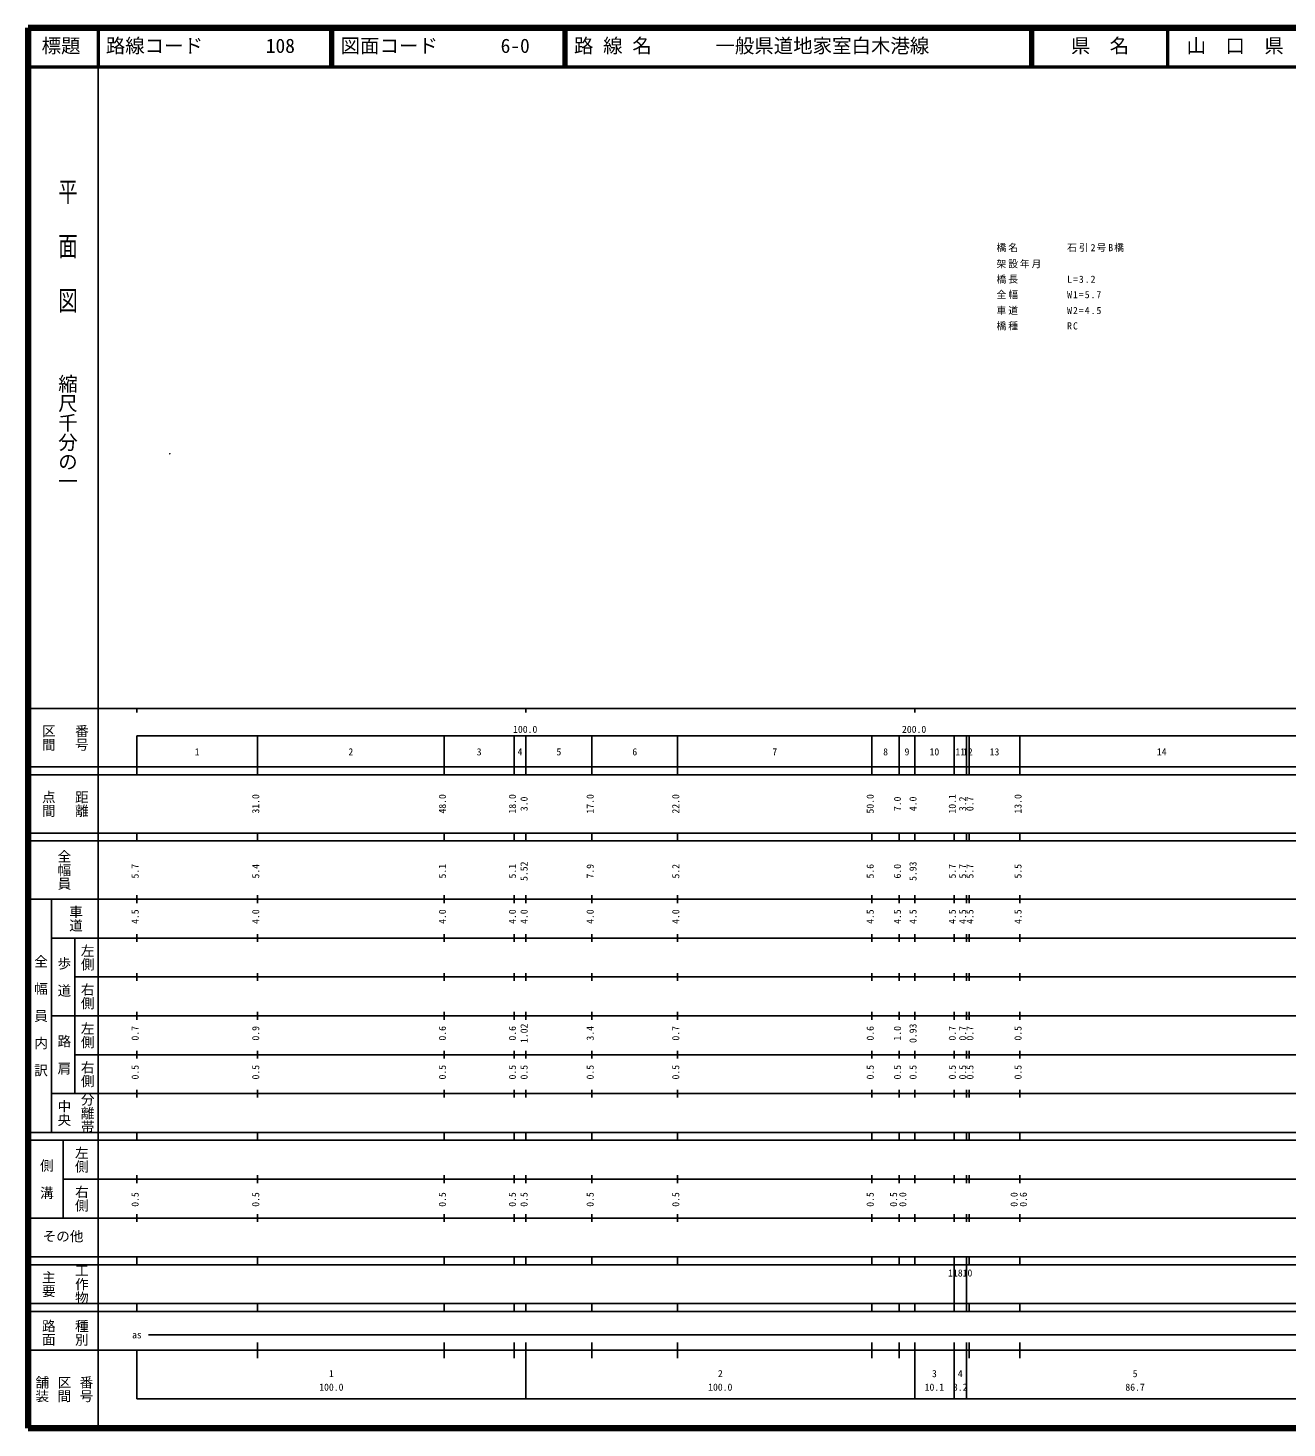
# Model space of a CAD drawing. Units: millimetres on the paper. Extents: x 40 to 680, y 20 to 380.
# Drawn here: x 40 to 363.7, y 20 to 380 of the extents above; entities that cross this region are included whole.
import ezdxf
from ezdxf.enums import TextEntityAlignment as Align

# ---------------------------------------------------------------- set-up
doc = ezdxf.new("R2010")
doc.units = ezdxf.units.MM
for name, color, linetype, lineweight in [('M-OTRS', 6, 'Continuous', 25), ('M-TTL', 2, 'Continuous', 140), ('M-TTL-BAND', 7, 'Continuous', 25), ('M-TTL-LINE', 7, 'Continuous', 50)]:
    doc.layers.add(name, color=color, linetype=linetype, lineweight=lineweight)
doc.layers.add('M-STR-HTXT', color=7, linetype='Continuous')
doc.layers.add('M-TTL-TXT', color=7, linetype='Continuous')
doc.styles.add('@ＭＳ ゴシック', font='')
doc.styles.add('ＭＳ ゴシック', font='')
doc.styles.get('@ＭＳ ゴシック').set_extended_font_data('@MS Gothic')
doc.styles.get('ＭＳ ゴシック').set_extended_font_data('MS Gothic')

msp = doc.modelspace()

# ---------------------------------------------------------------- linework, layer by layer
at = {"layer": 'M-OTRS'}
for radius in [0.0313, 0.025, 0.0188, 0.0125, 0.0063]:
    msp.add_circle((76.465, 270.528), radius, dxfattribs=at)
at = {"layer": 'M-TTL'}
for p, q in [((40, 380), (40, 20)), ((680, 380), (40, 380)), ((40, 20), (680, 20))]:
    msp.add_line(p, q, dxfattribs=at)
at = {"layer": 'M-TTL-BAND'}
for p, q in [((58, 370), (58, 20)), ((40, 205), (579, 205)), ((68, 205), (68, 204)), ((168, 205), (168, 204)), ((268, 205), (268, 204)), ((68, 198), (579, 198)), ((68, 198), (68, 188)), ((99, 188), (99, 198)), ((147, 188), (147, 198)), ((165, 188), (165, 198)), ((168, 188), (168, 198)), ((185, 188), (185, 198)), ((207, 188), (207, 198)), ((257, 188), (257, 198)), ((264, 188), (264, 198)), ((268, 188), (268, 198)), ((278.1, 188), (278.1, 198)), ((281.3, 188), (281.3, 198)), ((282, 188), (282, 198)), ((295, 188), (295, 198)), ((40, 190), (579, 190)), ((40, 188), (579, 188)), ((40, 173), (579, 173)), ((68, 171), (68, 173)), ((99, 171), (99, 173)), ((147, 171), (147, 173)), ((165, 171), (165, 173)), ((168, 171), (168, 173)), ((185, 171), (185, 173)), ((207, 171), (207, 173)), ((257, 171), (257, 173)), ((264, 171), (264, 173)), ((268, 171), (268, 173)), ((278.1, 171), (278.1, 173)), ((281.3, 171), (281.3, 173)), ((282, 171), (282, 173)), ((295, 171), (295, 173)), ((40, 171), (579, 171)), ((40, 156), (579, 156)), ((46, 96), (46, 156)), ((68, 155), (68, 157)), ((99, 155), (99, 157)), ((147, 155), (147, 157)), ((165, 155), (165, 157)), ((168, 155), (168, 157)), ((185, 155), (185, 157)), ((207, 155), (207, 157)), ((257, 155), (257, 157)), ((264, 155), (264, 157)), ((268, 155), (268, 157)), ((278.1, 155), (278.1, 157)), ((281.3, 155), (281.3, 157)), ((282, 155), (282, 157)), ((295, 155), (295, 157)), ((46, 146), (579, 146)), ((52, 146), (52, 106)), ((68, 145), (68, 147)), ((99, 145), (99, 147)), ((147, 145), (147, 147)), ((165, 145), (165, 147)), ((168, 145), (168, 147)), ((185, 145), (185, 147)), ((207, 145), (207, 147)), ((257, 145), (257, 147)), ((264, 145), (264, 147)), ((268, 145), (268, 147)), ((278.1, 145), (278.1, 147)), ((281.3, 145), (281.3, 147)), ((282, 145), (282, 147)), ((295, 145), (295, 147)), ((68, 135), (68, 137)), ((99, 135), (99, 137)), ((147, 135), (147, 137)), ((165, 135), (165, 137)), ((168, 135), (168, 137)), ((185, 135), (185, 137)), ((207, 135), (207, 137)), ((257, 135), (257, 137)), ((264, 135), (264, 137)), ((268, 135), (268, 137)), ((278.1, 135), (278.1, 137)), ((281.3, 135), (281.3, 137)), ((282, 135), (282, 137)), ((295, 135), (295, 137)), ((52, 136), (579, 136)), ((46, 126), (579, 126)), ((68, 125), (68, 127)), ((99, 125), (99, 127)), ((147, 125), (147, 127)), ((165, 125), (165, 127)), ((168, 125), (168, 127)), ((185, 125), (185, 127)), ((207, 125), (207, 127)), ((257, 125), (257, 127)), ((264, 125), (264, 127)), ((268, 125), (268, 127)), ((278.1, 125), (278.1, 127)), ((281.3, 125), (281.3, 127)), ((282, 125), (282, 127)), ((295, 125), (295, 127)), ((52, 116), (579, 116)), ((68, 115), (68, 117)), ((99, 115), (99, 117)), ((147, 115), (147, 117)), ((165, 115), (165, 117)), ((168, 115), (168, 117)), ((185, 115), (185, 117)), ((207, 115), (207, 117)), ((257, 115), (257, 117)), ((264, 115), (264, 117)), ((268, 115), (268, 117)), ((278.1, 115), (278.1, 117)), ((281.3, 115), (281.3, 117)), ((282, 115), (282, 117)), ((295, 115), (295, 117)), ((46, 106), (579, 106)), ((68, 105), (68, 107)), ((99, 105), (99, 107)), ((147, 105), (147, 107)), ((165, 105), (165, 107)), ((168, 105), (168, 107)), ((185, 105), (185, 107)), ((207, 105), (207, 107)), ((257, 105), (257, 107)), ((264, 105), (264, 107)), ((268, 105), (268, 107)), ((278.1, 105), (278.1, 107)), ((281.3, 105), (281.3, 107)), ((282, 105), (282, 107)), ((295, 105), (295, 107)), ((40, 96), (579, 96)), ((40, 94), (579, 94)), ((49, 94), (49, 74)), ((68, 94), (68, 96)), ((99, 94), (99, 96)), ((147, 94), (147, 96)), ((165, 94), (165, 96)), ((168, 94), (168, 96)), ((185, 94), (185, 96)), ((207, 94), (207, 96)), ((257, 94), (257, 96)), ((264, 94), (264, 96)), ((268, 94), (268, 96)), ((278.1, 94), (278.1, 96)), ((281.3, 94), (281.3, 96)), ((282, 94), (282, 96)), ((295, 94), (295, 96)), ((49, 84), (579, 84)), ((68, 83), (68, 85)), ((99, 83), (99, 85)), ((147, 83), (147, 85)), ((165, 83), (165, 85)), ((168, 83), (168, 85)), ((185, 83), (185, 85)), ((207, 83), (207, 85)), ((257, 83), (257, 85)), ((264, 83), (264, 85)), ((268, 83), (268, 85)), ((278.1, 83), (278.1, 85)), ((281.3, 83), (281.3, 85)), ((282, 83), (282, 85)), ((295, 83), (295, 85)), ((40, 74), (579, 74)), ((68, 73), (68, 75)), ((99, 73), (99, 75)), ((147, 73), (147, 75)), ((165, 73), (165, 75)), ((168, 73), (168, 75)), ((185, 73), (185, 75)), ((207, 73), (207, 75)), ((257, 73), (257, 75)), ((264, 73), (264, 75)), ((268, 73), (268, 75)), ((278.1, 73), (278.1, 75)), ((281.3, 73), (281.3, 75)), ((282, 73), (282, 75)), ((295, 73), (295, 75)), ((40, 64), (579, 64)), ((40, 62), (579, 62)), ((68, 62), (68, 64)), ((99, 62), (99, 64)), ((147, 62), (147, 64)), ((165, 62), (165, 64)), ((168, 62), (168, 64)), ((185, 62), (185, 64)), ((207, 62), (207, 64)), ((257, 62), (257, 64)), ((264, 62), (264, 64)), ((268, 62), (268, 64)), ((278.1, 62), (278.1, 64)), ((278.1, 52), (278.1, 62)), ((281.3, 62), (281.3, 64)), ((281.3, 52), (281.3, 62)), ((282, 62), (282, 64)), ((295, 62), (295, 64)), ((40, 52), (579, 52)), ((68, 50), (68, 52)), ((99, 50), (99, 52)), ((147, 50), (147, 52)), ((165, 50), (165, 52)), ((168, 50), (168, 52)), ((185, 50), (185, 52)), ((207, 50), (207, 52)), ((257, 50), (257, 52)), ((264, 50), (264, 52)), ((268, 50), (268, 52)), ((278.1, 50), (278.1, 52)), ((281.3, 50), (281.3, 52)), ((282, 50), (282, 52)), ((295, 50), (295, 52)), ((40, 50), (579, 50)), ((71, 44), (565, 44)), ((40, 40), (579, 40)), ((68, 40), (68, 27.5)), ((99, 38), (99, 42)), ((147, 38), (147, 42)), ((165, 38), (165, 42)), ((168, 27.5), (168, 42)), ((185, 38), (185, 42)), ((207, 38), (207, 42)), ((257, 38), (257, 42)), ((264, 38), (264, 42)), ((268, 27.5), (268, 42)), ((278.1, 27.5), (278.1, 42)), ((281.3, 27.5), (281.3, 42)), ((282, 38), (282, 42)), ((295, 38), (295, 42)), ((68, 27.5), (579, 27.5))]:
    msp.add_line(p, q, dxfattribs=at)
at = {"layer": 'M-TTL-LINE'}
for p, q in [((58, 380), (58, 370)), ((117.75, 380), (117.75, 370)), ((118.25, 380), (118.25, 370)), ((177.75, 380), (177.75, 370)), ((178.25, 380), (178.25, 370)), ((297.75, 380), (297.75, 370)), ((298.25, 380), (298.25, 370)), ((333, 380), (333, 370)), ((40, 370), (680, 370))]:
    msp.add_line(p, q, dxfattribs=at)

# ---------------------------------------------------------------- texts
at = {"layer": 'M-STR-HTXT', "char_height": 1.833, "attachment_point": 7, "style": 'ＭＳ ゴシック'}
for s, insert in [('\\T1.21;橋名\u3000\u3000\u3000\u3000石引2号B橋\\~', (289.025, 322.398)), ('\\T1.2;架設年月\u3000\u3000', (289.025, 318.217)), ('\\T1.21;橋長\u3000\u3000\u3000\u3000L=3.2', (289.025, 314.272)), ('\\T1.21;全幅\u3000\u3000\u3000\u3000W1=5.7', (289.025, 310.316)), ('\\T1.21;車道\u3000\u3000\u3000\u3000W2=4.5', (289.025, 306.225)), ('\\T1.21;橋種\u3000\u3000\u3000\u3000RC', (289.025, 302.269))]:
    msp.add_mtext(s, dxfattribs=dict(at, insert=insert))
at = {"layer": 'M-TTL-BAND', "style": '@ＭＳ ゴシック', "width": 1.4}
msp.add_text('平  面  図', height=3.666, rotation=270, dxfattribs=at).set_placement((47.277, 341.475), align=Align.BOTTOM_LEFT)
at = {"layer": 'M-TTL-BAND'}
for s, height, rotation, style, p in [('縮尺千分の一', 3.666, 270, '@ＭＳ ゴシック', (47.277, 291.03)), ('区間', 2.566, 270, '@ＭＳ ゴシック', (43.25, 201)), ('番号', 2.566, 270, '@ＭＳ ゴシック', (51.75, 201)), ('点間', 2.566, 270, '@ＭＳ ゴシック', (43.25, 184)), ('距離', 2.566, 270, '@ＭＳ ゴシック', (51.75, 184)), ('31.0', 1.833, 90, 'ＭＳ ゴシック', (100, 178)), ('48.0', 1.833, 90, 'ＭＳ ゴシック', (148, 178)), ('18.0', 1.833, 90, 'ＭＳ ゴシック', (166, 178)), ('3.0', 1.833, 90, 'ＭＳ ゴシック', (169, 178.625)), ('17.0', 1.833, 90, 'ＭＳ ゴシック', (186, 178)), ('22.0', 1.833, 90, 'ＭＳ ゴシック', (208, 178)), ('50.0', 1.833, 90, 'ＭＳ ゴシック', (258, 178)), ('7.0', 1.833, 90, 'ＭＳ ゴシック', (265, 178.625)), ('4.0', 1.833, 90, 'ＭＳ ゴシック', (269, 178.625)), ('10.1', 1.833, 90, 'ＭＳ ゴシック', (279.1, 178)), ('3.2', 1.833, 90, 'ＭＳ ゴシック', (281.767, 178.625)), ('0.7', 1.833, 90, 'ＭＳ ゴシック', (283.639, 178.625)), ('13.0', 1.833, 90, 'ＭＳ ゴシック', (296, 178)), ('全幅員', 2.566, 270, '@ＭＳ ゴシック', (47.25, 168.75)), ('5.7', 1.833, 90, 'ＭＳ ゴシック', (69, 161.299)), ('5.4', 1.833, 90, 'ＭＳ ゴシック', (100, 161.299)), ('5.1', 1.833, 90, 'ＭＳ ゴシック', (148, 161.299)), ('5.1', 1.833, 90, 'ＭＳ ゴシック', (166, 161.299)), ('5.52', 1.833, 90, 'ＭＳ ゴシック', (169, 160.674)), ('7.9', 1.833, 90, 'ＭＳ ゴシック', (186, 161.299)), ('5.2', 1.833, 90, 'ＭＳ ゴシック', (208, 161.299)), ('5.6', 1.833, 90, 'ＭＳ ゴシック', (258, 161.299)), ('6.0', 1.833, 90, 'ＭＳ ゴシック', (265, 161.299)), ('5.93', 1.833, 90, 'ＭＳ ゴシック', (269, 160.674)), ('5.7', 1.833, 90, 'ＭＳ ゴシック', (279.1, 161.299)), ('5.7', 1.833, 90, 'ＭＳ ゴシック', (281.767, 161.299)), ('5.7', 1.833, 90, 'ＭＳ ゴシック', (283.639, 161.299)), ('5.5', 1.833, 90, 'ＭＳ ゴシック', (296, 161.299)), ('車道', 2.566, 270, '@ＭＳ ゴシック', (50.25, 154.5)), ('4.5', 1.833, 90, 'ＭＳ ゴシック', (69, 149.625)), ('4.0', 1.833, 90, 'ＭＳ ゴシック', (100, 149.625)), ('4.0', 1.833, 90, 'ＭＳ ゴシック', (148, 149.625)), ('4.0', 1.833, 90, 'ＭＳ ゴシック', (166, 149.625)), ('4.0', 1.833, 90, 'ＭＳ ゴシック', (169, 149.625)), ('4.0', 1.833, 90, 'ＭＳ ゴシック', (186, 149.625)), ('4.0', 1.833, 90, 'ＭＳ ゴシック', (208, 149.625)), ('4.5', 1.833, 90, 'ＭＳ ゴシック', (258, 149.625)), ('4.5', 1.833, 90, 'ＭＳ ゴシック', (265, 149.625)), ('4.5', 1.833, 90, 'ＭＳ ゴシック', (269, 149.625)), ('4.5', 1.833, 90, 'ＭＳ ゴシック', (279.1, 149.625)), ('4.5', 1.833, 90, 'ＭＳ ゴシック', (281.767, 149.625)), ('4.5', 1.833, 90, 'ＭＳ ゴシック', (283.639, 149.625)), ('4.5', 1.833, 90, 'ＭＳ ゴシック', (296, 149.625)), ('左側', 2.566, 270, '@ＭＳ ゴシック', (53.25, 144.5)), ('全\u3000幅\u3000員\u3000内\u3000訳', 2.566, 270, '@ＭＳ ゴシック', (41.25, 141.75)), ('歩\u3000道', 2.566, 270, '@ＭＳ ゴシック', (47.25, 141.25)), ('右側', 2.566, 270, '@ＭＳ ゴシック', (53.25, 134.5)), ('左側', 2.566, 270, '@ＭＳ ゴシック', (53.25, 124.5)), ('0.7', 1.833, 90, 'ＭＳ ゴシック', (69, 119.625)), ('0.9', 1.833, 90, 'ＭＳ ゴシック', (100, 119.625)), ('0.6', 1.833, 90, 'ＭＳ ゴシック', (148, 119.625)), ('0.6', 1.833, 90, 'ＭＳ ゴシック', (166, 119.625)), ('1.02', 1.833, 90, 'ＭＳ ゴシック', (169, 119)), ('3.4', 1.833, 90, 'ＭＳ ゴシック', (186, 119.625)), ('0.7', 1.833, 90, 'ＭＳ ゴシック', (208, 119.625)), ('0.6', 1.833, 90, 'ＭＳ ゴシック', (258, 119.625)), ('1.0', 1.833, 90, 'ＭＳ ゴシック', (265, 119.625)), ('0.93', 1.833, 90, 'ＭＳ ゴシック', (269, 119)), ('0.7', 1.833, 90, 'ＭＳ ゴシック', (279.1, 119.625)), ('0.7', 1.833, 90, 'ＭＳ ゴシック', (281.767, 119.625)), ('0.7', 1.833, 90, 'ＭＳ ゴシック', (283.639, 119.625)), ('0.5', 1.833, 90, 'ＭＳ ゴシック', (296, 119.625)), ('路\u3000肩', 2.566, 270, '@ＭＳ ゴシック', (47.25, 121.25)), ('右側', 2.566, 270, '@ＭＳ ゴシック', (53.25, 114.5)), ('0.5', 1.833, 90, 'ＭＳ ゴシック', (69, 109.625)), ('0.5', 1.833, 90, 'ＭＳ ゴシック', (100, 109.625)), ('0.5', 1.833, 90, 'ＭＳ ゴシック', (148, 109.625)), ('0.5', 1.833, 90, 'ＭＳ ゴシック', (166, 109.625)), ('0.5', 1.833, 90, 'ＭＳ ゴシック', (169, 109.625)), ('0.5', 1.833, 90, 'ＭＳ ゴシック', (186, 109.625)), ('0.5', 1.833, 90, 'ＭＳ ゴシック', (208, 109.625)), ('0.5', 1.833, 90, 'ＭＳ ゴシック', (258, 109.625)), ('0.5', 1.833, 90, 'ＭＳ ゴシック', (265, 109.625)), ('0.5', 1.833, 90, 'ＭＳ ゴシック', (269, 109.625)), ('0.5', 1.833, 90, 'ＭＳ ゴシック', (279.1, 109.625)), ('0.5', 1.833, 90, 'ＭＳ ゴシック', (281.767, 109.625)), ('0.5', 1.833, 90, 'ＭＳ ゴシック', (283.639, 109.625)), ('0.5', 1.833, 90, 'ＭＳ ゴシック', (296, 109.625)), ('分離帯', 2.566, 270, '@ＭＳ ゴシック', (53.25, 106.25)), ('中央', 2.566, 270, '@ＭＳ ゴシック', (47.25, 104.5)), ('左側', 2.566, 270, '@ＭＳ ゴシック', (51.75, 92.5)), ('側\u3000溝', 2.566, 270, '@ＭＳ ゴシック', (42.75, 89.25)), ('右側', 2.566, 270, '@ＭＳ ゴシック', (51.75, 82.5)), ('0.5', 1.833, 90, 'ＭＳ ゴシック', (69, 76.889)), ('0.5', 1.833, 90, 'ＭＳ ゴシック', (100, 76.889)), ('0.5', 1.833, 90, 'ＭＳ ゴシック', (148, 76.889)), ('0.5', 1.833, 90, 'ＭＳ ゴシック', (166, 76.889)), ('0.5', 1.833, 90, 'ＭＳ ゴシック', (169, 76.889)), ('0.5', 1.833, 90, 'ＭＳ ゴシック', (186, 76.889)), ('0.5', 1.833, 90, 'ＭＳ ゴシック', (208, 76.889)), ('0.5', 1.833, 90, 'ＭＳ ゴシック', (258, 76.889)), ('0.5', 1.833, 90, 'ＭＳ ゴシック', (264, 76.889)), ('0.0', 1.833, 90, 'ＭＳ ゴシック', (266.37, 76.889)), ('0.0', 1.833, 90, 'ＭＳ ゴシック', (295, 76.889)), ('0.6', 1.833, 90, 'ＭＳ ゴシック', (297.37, 76.889)), ('工作物', 2.566, 270, '@ＭＳ ゴシック', (51.75, 62.25)), ('主要', 2.566, 270, '@ＭＳ ゴシック', (43.25, 60.5)), ('路面', 2.566, 270, '@ＭＳ ゴシック', (43.25, 48)), ('種別', 2.566, 270, '@ＭＳ ゴシック', (51.75, 48)), ('舗装', 2.566, 270, '@ＭＳ ゴシック', (41.583, 33.5)), ('区間', 2.566, 270, '@ＭＳ ゴシック', (47.25, 33.5)), ('番号', 2.566, 270, '@ＭＳ ゴシック', (52.917, 33.5))]:
    msp.add_text(s, height=height, rotation=rotation, dxfattribs=dict(at, style=style)).set_placement(p, align=Align.BOTTOM_LEFT)
at = {"layer": 'M-TTL-BAND', "style": 'ＭＳ ゴシック'}
for s, height, p in [('100.0', 1.833, (164.719, 198.195)), ('200.0', 1.833, (264.719, 198.195)), ('1', 1.833, (82.875, 192.405)), ('2', 1.833, (122.375, 192.405)), ('3', 1.833, (155.375, 192.405)), ('4', 1.833, (165.875, 192.405)), ('5', 1.833, (175.875, 192.405)), ('6', 1.833, (195.375, 192.405)), ('7', 1.833, (231.375, 192.405)), ('8', 1.833, (259.875, 192.405)), ('9', 1.833, (265.375, 192.405)), ('10', 1.833, (271.8, 192.405)), ('11', 1.833, (278.45, 192.405)), ('12', 1.833, (280.4, 192.405)), ('13', 1.833, (287.25, 192.405)), ('14', 1.833, (330.25, 192.405)), ('その他', 2.566, (43.75, 67.25)), ('11810', 1.833, (276.575, 58.405)), ('as', 1.833, (66.75, 42.5)), ('1', 1.833, (117.375, 32.523)), ('2', 1.833, (217.375, 32.523)), ('3', 1.833, (272.425, 32.523)), ('4', 1.833, (279.075, 32.523)), ('5', 1.833, (324.025, 32.523)), ('100.0', 1.833, (114.875, 29.033)), ('100.0', 1.833, (214.875, 29.033)), ('10.1', 1.833, (270.55, 29.033)), ('3.2', 1.833, (277.825, 29.033)), ('86.7', 1.833, (322.15, 29.033))]:
    msp.add_text(s, height=height, dxfattribs=at).set_placement(p, align=Align.BOTTOM_LEFT)
at = {"layer": 'M-TTL-TXT', "style": 'ＭＳ ゴシック'}
for s, p in [('標題', (43.5, 372.5)), ('路線コード', (60, 372.5)), ('108', (101.142, 372.5)), ('図面コード', (120.38, 372.5)), ('6-0', (161.521, 372.5)), ('路 線 名', (180.38, 372.5)), ('一般県道地家室白木港線', (216.734, 372.5)), ('県\u3000名', (308.125, 372.5)), ('山\u3000口\u3000県', (337.875, 372.5))]:
    msp.add_text(s, height=3.666, dxfattribs=at).set_placement(p, align=Align.BOTTOM_LEFT)

doc.saveas('drawing.dxf')
